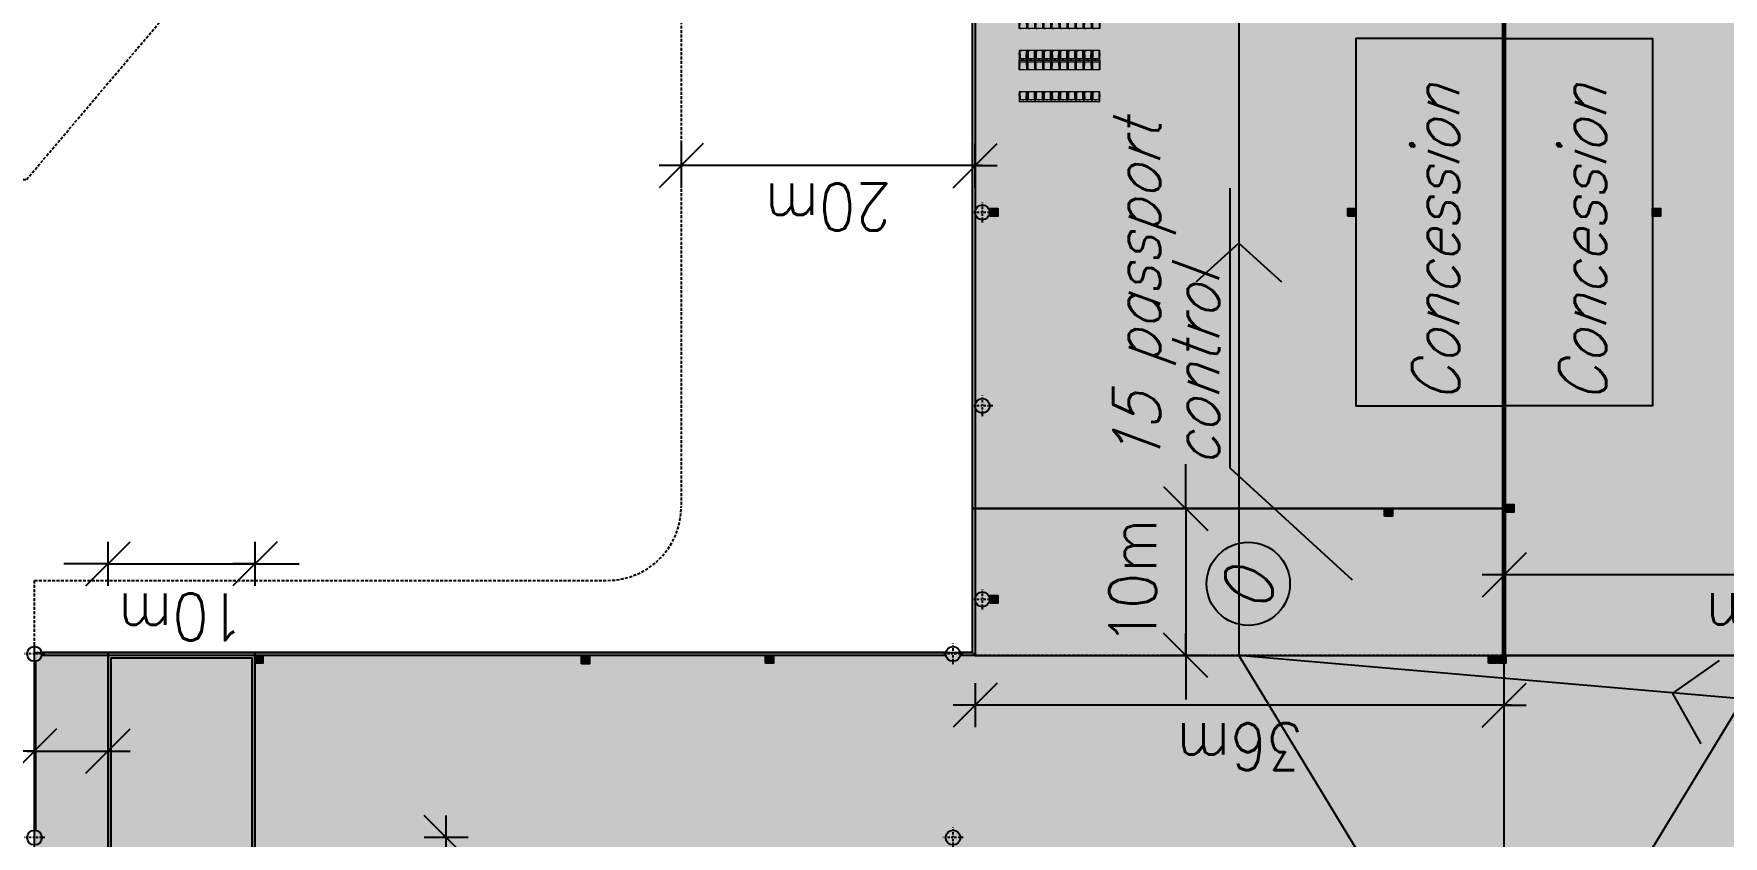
# Model space of a CAD drawing. Header units: millimetres. Extents: x -1 to 12300, y -1929 to 2470.
# Drawn here: x 7136.3 to 7251.3, y -1174.1 to -1119.5 of the extents above; entities that cross this region are included whole.
import ezdxf

# ---------------------------------------------------------------- set-up
doc = ezdxf.new("R2010")
doc.units = ezdxf.units.MM
for name, pattern in [('DASHDOTBERNUZ', [0.8, 0.4, -0.2, 0, -0.2]), ('DGN Style 1', [0.6, 0, -0.6]), ('HIDDENBERNUZ', [0.3, 0.2, -0.1])]:
    doc.linetypes.add(name, pattern=pattern)
doc.layers.get('0').update_dxf_attribs({"color": 250})
for name, color, linetype in [('01A', 250, 'HIDDENBERNUZ'), ('01C', 250, 'Continuous'), ('01cotes', 200, 'Continuous'), ('01TXT', 250, 'Continuous'), ('01TXTINCENDIext', 7, 'Continuous'), ('01TXTINCENDIman', 7, 'Continuous'), ('01TXTmaterial', 31, 'Continuous'), ('05CPIL', 250, 'Continuous'), ('0fingers', 250, 'Continuous'), ('0parquing', 250, 'HIDDENBERNUZ'), ('0serveis', 6, 'HIDDENBERNUZ'), ('0Terminal', 250, 'Continuous'), ('espais terminal', 9, 'Continuous'), ('fluxes', 9, 'Continuous')]:
    doc.layers.add(name, color=color, linetype=linetype)
doc.layers.add('_AUXILIAR', color=135, linetype='Continuous', plot=False)
doc.layers.add('TR-AUX-OFICINES', color=9, linetype='Continuous', plot=False)
doc.styles.add('_FERROS', font='romans.shx', dxfattribs={"width": 0.9})
doc.styles.add('_PEGATINES', font='romans.shx', dxfattribs={"width": 0.9, "oblique": 20})
doc.dimstyles.new('_100PS1500', dxfattribs={"dimtxt": 3.2, "dimasz": 3, "dimexe": 0.18, "dimexo": 0.0625, "dimgap": 2, "dimtad": 1, "dimrnd": 0.01, "dimzin": 12, "dimdsep": 46, "dimtxsty": '_FERROS', "dimblk": 'OBLIQUE', "dimcen": 0.09, "dimdle": 0.5, "dimse1": 1, "dimse2": 1, "dimclrt": 7, "dimadec": 0, "dimazin": 0, "dimtfac": 1, "dimtix": 1, "dimtmove": 2, "dimatfit": 3, "dimldrblk": 'OBLIQUE', "dimfxl": 1, "dimtvp": 0.882353, "dimtolj": 1, "dimtzin": 0, "dimarcsym": 0})

# ---------------------------------------------------------------- blocks, each defined once
blk = doc.blocks.new('A$C36DD4FB1')
at = {"layer": '0parquing'}
for points in [[(0.02, -40), (35.97, -39.99), (60.5, -10.98), (80.5, -10.97), (80.5, 11.03), (60.5, 11.02), (35.94, 40.01), (-0.02, 40), (0.02, -40)], [(0, 0), (80.5, 0.03)]]:
    blk.add_lwpolyline(points, dxfattribs=at)
blk = doc.blocks.new('PK-GRAN1')
at = {"layer": '01C'}
for p, q in [((69, 36.24), (100.5, 36.24)), ((69, 31.24), (69, 36.24)), ((69, 31.24), (100.5, 31.24))]:
    blk.add_line(p, q, dxfattribs=at)
at = {"layer": '0fingers'}
blk.add_lwpolyline([(67.34, 33.58), (68.99, 33.24), (63.46, 6.56), (61.8, 6.91)], close=True, dxfattribs=at)
at = {"layer": '01C', "rotation": 359.977349502434}
blk.add_blockref('A$C36DD4FB1', (0, 0), dxfattribs=at)
blk = doc.blocks.new('_PIL0')
at = {"color": 3, "linetype": 'DASHDOTBERNUZ', "ltscale": 0.4}
for p, q in [((0.7, 0), (-0.7, 0)), ((0, -0.7), (0, 0.7))]:
    blk.add_line(p, q, dxfattribs=at)
blk.add_circle((0, 0), 0.5)
blk = doc.blocks.new('*U20')
at = {"layer": '05CPIL'}
blk.add_blockref('_PIL0', (0, 0), dxfattribs=at)
blk = doc.blocks.new('*U21')
at = {"layer": '05CPIL', "color": 0, "linetype": 'ByBlock', "lineweight": -2, "transparency": 16777216}
for p in [(0, 125), (62.5, 125), (0, 112.5), (62.5, 112.5), (0, 100), (62.5, 100), (0, 87.5), (62.5, 87.5), (0, 75), (62.5, 75), (0, 62.5), (62.5, 62.5), (0, 50), (62.5, 50), (0, 37.5), (62.5, 37.5), (0, 25), (62.5, 25), (0, 12.5), (62.5, 12.5), (0, 0), (62.5, 0)]:
    blk.add_blockref('*U20', p, dxfattribs=at)
blk = doc.blocks.new('A$C365033A8')
at = {"linetype": 'Continuous', "lineweight": 0, "flags": 128}
blk.add_lwpolyline([(0.77, 0.17), (0.63, 0.7), (0, 0.53), (0.14, 0)], close=True, dxfattribs=at)
at = {"linetype": 'DGN Style 1', "lineweight": 0, "flags": 128}
blk.add_lwpolyline([(0.64, 0.64), (0.75, 0.22), (0.77, 0.17), (0.14, 0), (0, 0.53), (0.63, 0.7)], close=True, dxfattribs=at)
at = {"linetype": 'Continuous', "lineweight": 0, "flags": 128}
blk.add_lwpolyline([(0.64, 0.64), (0.13, 0.5), (0.24, 0.09), (0.75, 0.22)], dxfattribs=at)
blk = doc.blocks.new('CADIRES')
at = {"layer": '01C', "xscale": -1, "rotation": 104.8649578604252}
for p in [(0.51, 2.94), (1.06, 2.94), (1.61, 2.94), (2.16, 2.94), (2.71, 2.94), (3.26, 2.94), (3.81, 2.94), (4.36, 2.94), (4.91, 2.94), (5.46, 2.94)]:
    blk.add_blockref('A$C365033A8', p, dxfattribs=at)
at = {"layer": '01C', "rotation": 75.13504216545468}
for p in [(0.51, -0.14), (1.06, -0.14), (1.61, -0.14), (2.16, -0.14), (2.71, -0.14), (3.26, -0.14), (3.81, -0.14), (4.36, -0.14), (4.91, -0.14), (5.46, -0.14)]:
    blk.add_blockref('A$C365033A8', p, dxfattribs=at)
blk = doc.blocks.new('*U40')
at = {"layer": '01C'}
blk.add_blockref('CADIRES', (-2.75, -1.4), dxfattribs=at)
blk = doc.blocks.new('*U39')
at = {"layer": '01C', "color": 0, "linetype": 'ByBlock', "lineweight": -2, "transparency": 16777216}
for p in [(0, 61.6), (0, 58.8), (0, 56), (0, 53.2), (0, 50.4), (0, 47.6), (0, 44.8), (0, 42), (0, 39.2), (0, 36.4), (0, 33.6), (0, 30.8), (0, 28), (0, 25.2), (0, 22.4), (0, 19.6), (0, 16.8), (0, 14), (0, 11.2), (0, 8.4), (0, 5.6), (0, 2.8), (0, 0)]:
    blk.add_blockref('*U40', p, dxfattribs=at)
blk = doc.blocks.new('_Oblique')
for p, q in [((0, -0.5), (0, 0.5)), ((0, 0), (0.5, 0))]:
    blk.add_line(p, q)
at = {"layer": '01C', "color": 7, "linetype": 'ByBlock', "lineweight": -2}
blk.add_line((-0.5, -0.5), (0.5, 0.5), dxfattribs=at)
blk = doc.blocks.new('*D70')
at = {"layer": '01cotes', "color": 0, "lineweight": -2, "transparency": 16777216}
blk.add_line((7200.89, -1128.51), (7179.89, -1128.51), dxfattribs=at)
at = {"layer": 'DEFPOINTS', "color": 0, "transparency": 16777216}
for p in [(7180.39, -1128.51), (7180.39, -1128.51), (7200.39, -1128.51)]:
    blk.add_point(p, dxfattribs=at)
at = {"layer": '01cotes', "color": 0, "lineweight": -2, "transparency": 16777216, "xscale": 3, "yscale": 3, "zscale": 3, "rotation": 180}
blk.add_blockref('_Oblique', (7180.39, -1128.51), dxfattribs=at)
at = {"layer": '01cotes', "color": 0, "lineweight": -2, "transparency": 16777216, "xscale": 3, "yscale": 3, "zscale": 3}
blk.add_blockref('_Oblique', (7200.39, -1128.51), dxfattribs=at)
at = {"layer": '01cotes', "color": 7, "transparency": 16777216, "insert": (7190.39, -1131.33), "char_height": 3.2, "attachment_point": 5, "rotation": 180, "style": '_FERROS'}
blk.add_mtext('\\A1;20m', dxfattribs=at)
blk = doc.blocks.new('*D84')
at = {"layer": '01cotes', "color": 0, "lineweight": -2, "transparency": 16777216}
blk.add_line((7164.4, -1214.73), (7164.4, -1173.73), dxfattribs=at)
at = {"layer": 'DEFPOINTS', "color": 0, "transparency": 16777216}
for p in [(7164.4, -1174.23), (7164.4, -1174.23), (7164.4, -1214.23)]:
    blk.add_point(p, dxfattribs=at)
at = {"layer": '01cotes', "color": 0, "lineweight": -2, "transparency": 16777216, "xscale": 3, "yscale": 3, "zscale": 3}
for p, rotation in [((7164.4, -1174.23), 90), ((7164.4, -1214.23), 270)]:
    blk.add_blockref('_Oblique', p, dxfattribs=dict(at, rotation=rotation))
at = {"layer": '01cotes', "color": 7, "transparency": 16777216, "insert": (7160.8, -1194.23), "char_height": 3.2, "attachment_point": 5, "rotation": 90, "style": '_FERROS'}
blk.add_mtext('\\A1;40m', dxfattribs=at)
blk = doc.blocks.new('*D89')
at = {"layer": '01cotes', "color": 0, "lineweight": -2, "transparency": 16777216}
for p, q in [((7141.39, -1155.61), (7138.39, -1155.61)), ((7141.39, -1155.61), (7151.39, -1155.61)), ((7151.39, -1155.61), (7154.39, -1155.61))]:
    blk.add_line(p, q, dxfattribs=at)
at = {"layer": 'DEFPOINTS', "color": 0, "transparency": 16777216}
for p in [(7141.39, -1155.61), (7151.39, -1155.61), (7151.39, -1155.61)]:
    blk.add_point(p, dxfattribs=at)
at = {"layer": '01cotes', "color": 0, "lineweight": -2, "transparency": 16777216, "xscale": 3, "yscale": 3, "zscale": 3}
blk.add_blockref('_Oblique', (7141.39, -1155.61), dxfattribs=at)
at = {"layer": '01cotes', "color": 0, "lineweight": -2, "transparency": 16777216, "xscale": 3, "yscale": 3, "zscale": 3, "rotation": 180}
blk.add_blockref('_Oblique', (7151.39, -1155.61), dxfattribs=at)
at = {"layer": '01cotes', "color": 7, "transparency": 16777216, "insert": (7146.39, -1159.21), "char_height": 3.2, "attachment_point": 5, "rotation": 180, "style": '_FERROS'}
blk.add_mtext('\\A1;10m', dxfattribs=at)
blk = doc.blocks.new('*D90')
at = {"layer": '01cotes', "color": 0, "lineweight": -2, "transparency": 16777216}
blk.add_line((7135.89, -1168.34), (7141.89, -1168.34), dxfattribs=at)
at = {"layer": 'DEFPOINTS', "color": 0, "transparency": 16777216}
for p in [(7136.39, -1168.34), (7141.39, -1168.34), (7141.39, -1168.34)]:
    blk.add_point(p, dxfattribs=at)
at = {"layer": '01cotes', "color": 0, "lineweight": -2, "transparency": 16777216, "xscale": 3, "yscale": 3, "zscale": 3, "rotation": 180}
blk.add_blockref('_Oblique', (7136.39, -1168.34), dxfattribs=at)
at = {"layer": '01cotes', "color": 0, "lineweight": -2, "transparency": 16777216, "xscale": 3, "yscale": 3, "zscale": 3}
blk.add_blockref('_Oblique', (7141.39, -1168.34), dxfattribs=at)
at = {"layer": '01cotes', "color": 7, "transparency": 16777216, "insert": (7131.49, -1171.94), "char_height": 3.2, "attachment_point": 5, "rotation": 180, "style": '_FERROS'}
blk.add_mtext('\\A1;5m', dxfattribs=at)
blk = doc.blocks.new('*D105')
at = {"layer": '01cotes', "color": 0, "lineweight": -2, "transparency": 16777216}
for p, q in [((7214.72, -1151.83), (7214.72, -1148.83)), ((7214.72, -1151.83), (7214.72, -1161.83)), ((7214.72, -1161.83), (7214.72, -1164.83))]:
    blk.add_line(p, q, dxfattribs=at)
at = {"layer": 'DEFPOINTS', "color": 0, "transparency": 16777216}
for p in [(7214.72, -1151.83), (7214.72, -1161.83), (7214.72, -1161.83)]:
    blk.add_point(p, dxfattribs=at)
at = {"layer": '01cotes', "color": 0, "lineweight": -2, "transparency": 16777216, "xscale": 3, "yscale": 3, "zscale": 3}
for p, rotation in [((7214.72, -1151.83), 270), ((7214.72, -1161.83), 90)]:
    blk.add_blockref('_Oblique', p, dxfattribs=dict(at, rotation=rotation))
at = {"layer": '01cotes', "color": 7, "transparency": 16777216, "insert": (7211.12, -1156.83), "char_height": 3.2, "attachment_point": 5, "rotation": 90, "style": '_FERROS'}
blk.add_mtext('\\A1;10m', dxfattribs=at)
blk = doc.blocks.new('*D209')
at = {"layer": '01cotes', "color": 0, "lineweight": -2, "transparency": 16777216}
blk.add_line((7236.89, -1165.22), (7199.89, -1165.22), dxfattribs=at)
at = {"layer": 'DEFPOINTS', "color": 0, "transparency": 16777216}
for p in [(7200.39, -1165.22), (7200.39, -1165.22), (7236.39, -1165.22)]:
    blk.add_point(p, dxfattribs=at)
at = {"layer": '01cotes', "color": 0, "lineweight": -2, "transparency": 16777216, "xscale": 3, "yscale": 3, "zscale": 3, "rotation": 180}
blk.add_blockref('_Oblique', (7200.39, -1165.22), dxfattribs=at)
at = {"layer": '01cotes', "color": 0, "lineweight": -2, "transparency": 16777216, "xscale": 3, "yscale": 3, "zscale": 3}
blk.add_blockref('_Oblique', (7236.39, -1165.22), dxfattribs=at)
at = {"layer": '01cotes', "color": 7, "transparency": 16777216, "insert": (7218.39, -1168.04), "char_height": 3.2, "attachment_point": 5, "rotation": 180, "style": '_FERROS'}
blk.add_mtext('\\A1;36m', dxfattribs=at)
blk = doc.blocks.new('*D210')
at = {"layer": '01cotes', "color": 0, "lineweight": -2, "transparency": 16777216}
blk.add_line((7272.89, -1156.36), (7235.89, -1156.36), dxfattribs=at)
at = {"layer": 'DEFPOINTS', "color": 0, "transparency": 16777216}
for p in [(7236.39, -1156.36), (7236.39, -1156.36), (7272.39, -1156.36)]:
    blk.add_point(p, dxfattribs=at)
at = {"layer": '01cotes', "color": 0, "lineweight": -2, "transparency": 16777216, "xscale": 3, "yscale": 3, "zscale": 3, "rotation": 180}
blk.add_blockref('_Oblique', (7236.39, -1156.36), dxfattribs=at)
at = {"layer": '01cotes', "color": 0, "lineweight": -2, "transparency": 16777216, "xscale": 3, "yscale": 3, "zscale": 3}
blk.add_blockref('_Oblique', (7272.39, -1156.36), dxfattribs=at)
at = {"layer": '01cotes', "color": 7, "transparency": 16777216, "insert": (7254.39, -1159.19), "char_height": 3.2, "attachment_point": 5, "rotation": 180, "style": '_FERROS'}
blk.add_mtext('\\A1;36m', dxfattribs=at)
blk = doc.blocks.new('A$C39DC0D00')
at = {"layer": '01TXTINCENDIext'}
h = blk.add_hatch(color=7, dxfattribs=at)
h.dxf.hatch_style = 1
h.paths.add_polyline_path([(0.53, 0.54), (0, 0.54), (0, 0), (0.53, 0)])
h.paths.add_polyline_path([(0.51, 0.51), (0.51, 0.03, -0.414214), (0.5, 0.02), (0.03, 0.02, -0.414214), (0.02, 0.03), (0.02, 0.51, -0.414214), (0.03, 0.52), (0.5, 0.52, -0.414214)], flags=16)
h.paths.add_polyline_path([(0.35, 0.45), (0.34, 0.44), (0.34, 0.45), (0.33, 0.45), (0.32, 0.45), (0.32, 0.45), (0.31, 0.45), (0.31, 0.45), (0.29, 0.45), (0.27, 0.45), (0.27, 0.45), (0.27, 0.45), (0.27, 0.45), (0.27, 0.44), (0.27, 0.44), (0.28, 0.43), (0.28, 0.42, -0.120407), (0.33, 0.4, -0.22624), (0.33, 0.39), (0.33, 0.05, -0.414214), (0.32, 0.04), (0.21, 0.04, -0.414214), (0.19, 0.05), (0.19, 0.08), (0.17, 0.08), (0.17, 0.08), (0.17, 0.1), (0.17, 0.1), (0.17, 0.11), (0.17, 0.11), (0.17, 0.14), (0.17, 0.14), (0.17, 0.14), (0.17, 0.17), (0.16, 0.19), (0.14, 0.24), (0.13, 0.27), (0.12, 0.29), (0.12, 0.31), (0.11, 0.33), (0.11, 0.35), (0.11, 0.38), (0.12, 0.39), (0.13, 0.4), (0.14, 0.42), (0.15, 0.43), (0.16, 0.44), (0.18, 0.44), (0.2, 0.45), (0.22, 0.46), (0.24, 0.46), (0.25, 0.46), (0.25, 0.46), (0.28, 0.48), (0.31, 0.49), (0.33, 0.5), (0.33, 0.49), (0.32, 0.49), (0.29, 0.47), (0.28, 0.47), (0.29, 0.47), (0.31, 0.46), (0.33, 0.46), (0.35, 0.45), (0.35, 0.45)], flags=0)
h.paths.add_polyline_path([(0.25, 0.44), (0.25, 0.44), (0.25, 0.44), (0.25, 0.44), (0.25, 0.43), (0.24, 0.42, 0.110621), (0.2, 0.4, 0.22624), (0.19, 0.39), (0.19, 0.1), (0.19, 0.1), (0.18, 0.1), (0.18, 0.11), (0.19, 0.11), (0.19, 0.14), (0.18, 0.14), (0.18, 0.15), (0.18, 0.17), (0.17, 0.2), (0.16, 0.23), (0.14, 0.27), (0.13, 0.3), (0.13, 0.33), (0.12, 0.35), (0.13, 0.37), (0.13, 0.39), (0.14, 0.41), (0.16, 0.42), (0.18, 0.43), (0.21, 0.44), (0.22, 0.44)], flags=0)
h = blk.add_hatch(color=10, dxfattribs=at)
h.paths.add_polyline_path([(0.51, 0.51, 0.414214), (0.5, 0.52), (0.03, 0.52, 0.414214), (0.02, 0.51), (0.02, 0.03, 0.414214), (0.03, 0.02), (0.5, 0.02, 0.414214), (0.51, 0.03)])
h.paths.add_polyline_path([(0.12, 0.31), (0.11, 0.33), (0.11, 0.35), (0.11, 0.38), (0.12, 0.39), (0.13, 0.4), (0.14, 0.42), (0.15, 0.43), (0.16, 0.44), (0.18, 0.44), (0.2, 0.45), (0.22, 0.46), (0.24, 0.46), (0.25, 0.46), (0.25, 0.46), (0.28, 0.48), (0.31, 0.49), (0.33, 0.5), (0.33, 0.49), (0.32, 0.49), (0.29, 0.47), (0.28, 0.47), (0.29, 0.47), (0.31, 0.46), (0.33, 0.46), (0.35, 0.45), (0.35, 0.45), (0.35, 0.45), (0.34, 0.44), (0.34, 0.45), (0.33, 0.45), (0.32, 0.45), (0.32, 0.45), (0.31, 0.45), (0.31, 0.45), (0.29, 0.45), (0.27, 0.45), (0.27, 0.45), (0.27, 0.45), (0.27, 0.45), (0.27, 0.44), (0.27, 0.44), (0.28, 0.43), (0.28, 0.42, -0.120407), (0.33, 0.4, -0.22624), (0.33, 0.39), (0.33, 0.05, -0.414214), (0.32, 0.04), (0.21, 0.04, -0.414214), (0.19, 0.05), (0.19, 0.08), (0.17, 0.08), (0.17, 0.08), (0.17, 0.1), (0.17, 0.1), (0.17, 0.11), (0.17, 0.11), (0.17, 0.14), (0.17, 0.14), (0.17, 0.14), (0.17, 0.17), (0.16, 0.19), (0.14, 0.24), (0.13, 0.27), (0.12, 0.29)], flags=16)
h.paths.add_polyline_path([(0.13, 0.33), (0.12, 0.35), (0.13, 0.37), (0.13, 0.39), (0.14, 0.41), (0.16, 0.42), (0.18, 0.43), (0.21, 0.44), (0.22, 0.44), (0.25, 0.44), (0.25, 0.44), (0.25, 0.44), (0.25, 0.44), (0.25, 0.43), (0.24, 0.42, 0.110621), (0.2, 0.4, 0.22624), (0.19, 0.39), (0.19, 0.1), (0.19, 0.1), (0.18, 0.1), (0.18, 0.11), (0.19, 0.11), (0.19, 0.14), (0.18, 0.14), (0.18, 0.15), (0.18, 0.17), (0.17, 0.2), (0.16, 0.23), (0.14, 0.27), (0.13, 0.3)], flags=0)
h.paths.add_polyline_path([(0.19, 0.39, -0.22624), (0.2, 0.4, -0.110621), (0.24, 0.42), (0.25, 0.43), (0.25, 0.44), (0.25, 0.44), (0.25, 0.44), (0.25, 0.44), (0.22, 0.44), (0.21, 0.44), (0.18, 0.43), (0.16, 0.42), (0.14, 0.41), (0.13, 0.39), (0.13, 0.37), (0.12, 0.35), (0.13, 0.33), (0.13, 0.3), (0.14, 0.27), (0.16, 0.23), (0.17, 0.2), (0.18, 0.17), (0.18, 0.15), (0.18, 0.14), (0.19, 0.14), (0.19, 0.11), (0.18, 0.11), (0.18, 0.1), (0.19, 0.1), (0.19, 0.1)], flags=0)
h = blk.add_hatch(color=255, dxfattribs=at)
h.paths.add_polyline_path([(0.33, 0.39, 0.22624), (0.33, 0.4, 0.120407), (0.28, 0.42), (0.28, 0.43), (0.27, 0.44), (0.27, 0.44), (0.27, 0.45), (0.27, 0.45), (0.27, 0.45), (0.27, 0.45), (0.29, 0.45), (0.31, 0.45), (0.31, 0.45), (0.32, 0.45), (0.32, 0.45), (0.33, 0.45), (0.34, 0.45), (0.34, 0.44), (0.35, 0.45), (0.35, 0.45), (0.35, 0.45), (0.33, 0.46), (0.31, 0.46), (0.29, 0.47), (0.28, 0.47), (0.29, 0.47), (0.32, 0.49), (0.33, 0.49), (0.33, 0.5), (0.31, 0.49), (0.28, 0.48), (0.25, 0.46), (0.25, 0.46), (0.24, 0.46), (0.22, 0.46), (0.2, 0.45), (0.18, 0.44), (0.16, 0.44), (0.15, 0.43), (0.14, 0.42), (0.13, 0.4), (0.12, 0.39), (0.11, 0.38), (0.11, 0.35), (0.11, 0.33), (0.12, 0.31), (0.12, 0.29), (0.13, 0.27), (0.14, 0.24), (0.16, 0.19), (0.17, 0.17), (0.17, 0.14), (0.17, 0.14), (0.17, 0.14), (0.17, 0.11), (0.17, 0.11), (0.17, 0.1), (0.17, 0.1), (0.17, 0.08), (0.17, 0.08), (0.19, 0.08), (0.19, 0.05, 0.414214), (0.21, 0.04), (0.32, 0.04, 0.414214), (0.33, 0.05)])
h.paths.add_polyline_path([(0.19, 0.1), (0.19, 0.1), (0.18, 0.1), (0.18, 0.11), (0.19, 0.11), (0.19, 0.14), (0.18, 0.14), (0.18, 0.15), (0.18, 0.17), (0.17, 0.2), (0.16, 0.23), (0.14, 0.27), (0.13, 0.3), (0.13, 0.33), (0.12, 0.35), (0.13, 0.37), (0.13, 0.39), (0.14, 0.41), (0.16, 0.42), (0.18, 0.43), (0.21, 0.44), (0.22, 0.44), (0.25, 0.44), (0.25, 0.44), (0.25, 0.44), (0.25, 0.44), (0.25, 0.43), (0.24, 0.42, 0.110621), (0.2, 0.4, 0.22624), (0.19, 0.39)], flags=16)
blk.add_hatch(color=10, dxfattribs=at).paths.add_polyline_path([(0.19, 0.39, -0.22624), (0.2, 0.4, -0.110621), (0.24, 0.42), (0.25, 0.43), (0.25, 0.44), (0.25, 0.44), (0.25, 0.44), (0.25, 0.44), (0.22, 0.44), (0.21, 0.44), (0.18, 0.43), (0.16, 0.42), (0.14, 0.41), (0.13, 0.39), (0.13, 0.37), (0.12, 0.35), (0.13, 0.33), (0.13, 0.3), (0.14, 0.27), (0.16, 0.23), (0.17, 0.2), (0.18, 0.17), (0.18, 0.15), (0.18, 0.14), (0.19, 0.14), (0.19, 0.11), (0.18, 0.11), (0.18, 0.1), (0.19, 0.1), (0.19, 0.1)])
at = {"layer": '01TXTINCENDIext', "color": 255}
for p, q in [((0.02, 0.03), (0.02, 0.51)), ((0.03, 0.52), (0.5, 0.52)), ((0.5, 0.02), (0.03, 0.02)), ((0.51, 0.51), (0.51, 0.03))]:
    blk.add_line(p, q, dxfattribs=at)
at = {"layer": '01TXTINCENDIext', "color": 7}
blk.add_lwpolyline([(0, 0.54), (0.53, 0.54), (0.53, 0), (0, 0)], close=True, dxfattribs=at)
at = {"layer": '01TXTINCENDIext', "color": 255}
for points in [[(0.28, 0.42), (0.28, 0.43), (0.27, 0.44), (0.27, 0.44), (0.27, 0.45), (0.27, 0.45), (0.27, 0.45), (0.27, 0.45), (0.29, 0.45), (0.31, 0.45), (0.31, 0.45), (0.32, 0.45), (0.32, 0.45), (0.33, 0.45), (0.34, 0.45), (0.34, 0.44), (0.35, 0.45), (0.35, 0.45), (0.35, 0.45), (0.33, 0.46), (0.31, 0.46), (0.29, 0.47), (0.28, 0.47), (0.29, 0.47), (0.32, 0.49), (0.33, 0.49), (0.33, 0.5), (0.31, 0.49), (0.28, 0.48), (0.25, 0.46), (0.25, 0.46), (0.24, 0.46), (0.22, 0.46), (0.2, 0.45), (0.18, 0.44), (0.16, 0.44), (0.15, 0.43), (0.14, 0.42), (0.13, 0.4), (0.12, 0.39), (0.11, 0.38), (0.11, 0.35), (0.11, 0.33), (0.12, 0.31), (0.12, 0.29), (0.13, 0.27), (0.14, 0.24), (0.16, 0.19), (0.17, 0.17), (0.17, 0.14), (0.17, 0.14), (0.17, 0.14), (0.17, 0.11), (0.17, 0.11), (0.17, 0.1), (0.17, 0.1), (0.17, 0.08), (0.17, 0.08), (0.19, 0.08)], [(0.19, 0.1), (0.19, 0.1), (0.18, 0.1), (0.18, 0.11), (0.19, 0.11), (0.19, 0.14), (0.18, 0.14), (0.18, 0.15), (0.18, 0.17), (0.17, 0.2), (0.16, 0.23), (0.14, 0.27), (0.13, 0.3), (0.13, 0.33), (0.12, 0.35), (0.13, 0.37), (0.13, 0.39), (0.14, 0.41), (0.16, 0.42), (0.18, 0.43), (0.21, 0.44), (0.22, 0.44), (0.25, 0.44), (0.25, 0.44), (0.25, 0.44), (0.25, 0.44), (0.25, 0.43), (0.24, 0.42)], [(0.19, 0.39), (0.19, 0.1)]]:
    blk.add_lwpolyline(points, dxfattribs=at)
blk.add_lwpolyline([(0.19, 0.08), (0.19, 0.05, 0.414214), (0.21, 0.04), (0.32, 0.04, 0.414214), (0.33, 0.05), (0.33, 0.39)], format="xyb", dxfattribs=at)
for centre, radius, start, end in [((0.03, 0.51), 0.0144, 90, 180), ((0.03, 0.03), 0.0144, 180, 270), ((0.21, 0.39), 0.0128, 129.008, 180), ((0.26, 0.32), 0.105, 103.7582, 129.008), ((0.26, 0.32), 0.105, 50.992, 78.4551), ((0.32, 0.39), 0.0128, 0, 50.992), ((0.5, 0.51), 0.0144, 0, 90), ((0.5, 0.03), 0.0144, 270, 0)]:
    blk.add_arc(centre, radius, start, end, dxfattribs=at)
blk = doc.blocks.new('MANGERA')
at = {"layer": '01TXTINCENDIext'}
h = blk.add_hatch(color=7, dxfattribs=at)
h.dxf.hatch_style = 1
h.paths.add_polyline_path([(0.53, 0.54), (0, 0.54), (0, 0), (0.53, 0)])
h.paths.add_polyline_path([(0.03, 0.52), (0.5, 0.52, -0.414214), (0.51, 0.51), (0.51, 0.03, -0.414214), (0.5, 0.02), (0.03, 0.02, -0.414214), (0.02, 0.03), (0.02, 0.51, -0.414214)], flags=16)
h.paths.add_polyline_path([(0.1, 0.49), (0.11, 0.49), (0.11, 0.2), (0.1, 0.2)], flags=0)
h.paths.add_polyline_path([(0.15, 0.48), (0.15, 0.18, -1), (0.12, 0.18), (0.12, 0.48, -1)], flags=0)
h.paths.add_polyline_path([(0.19, 0.48), (0.19, 0.2, -1), (0.16, 0.2), (0.16, 0.48, -1)], flags=0)
h.paths.add_polyline_path([(0.22, 0.48), (0.22, 0.2, -1), (0.2, 0.2), (0.2, 0.48, -1)], flags=0)
h.paths.add_polyline_path([(0.26, 0.48), (0.26, 0.2, -1), (0.23, 0.2), (0.23, 0.48, -1)], flags=0)
h.paths.add_polyline_path([(0.3, 0.48), (0.3, 0.2, -1), (0.27, 0.2), (0.27, 0.48, -1)], flags=0)
h.paths.add_polyline_path([(0.31, 0.49), (0.31, 0.49), (0.31, 0.35), (0.37, 0.35, -25.210419), (0.37, 0.35), (0.31, 0.35), (0.31, 0.2), (0.31, 0.2)], flags=0)
h.paths.add_polyline_path([(0.11, 0.16), (0.15, 0.16), (0.15, 0.15), (0.11, 0.15)], flags=0)
h.paths.add_polyline_path([(0.4, 0.38), (0.4, 0.35), (0.37, 0.35, -0.36031)], flags=0)
h.paths.add_polyline_path([(0.12, 0.15), (0.15, 0.15), (0.15, 0.12), (0.12, 0.12)], flags=0)
h.paths.add_polyline_path([(0.37, 0.35), (0.4, 0.35), (0.4, 0.32, -0.36031)], flags=0)
h.paths.add_polyline_path([(0.41, 0.38, -0.36031), (0.44, 0.35), (0.41, 0.35)], flags=0)
h.paths.add_polyline_path([(0.11, 0.12), (0.15, 0.12), (0.15, 0.11), (0.11, 0.11)], flags=0)
h.paths.add_polyline_path([(0.41, 0.35), (0.44, 0.35, -0.36031), (0.41, 0.32)], flags=0)
h.paths.add_polyline_path([(0.12, 0.1), (0.15, 0.1), (0.14, 0.07), (0.12, 0.07)], flags=0)
h.paths.add_polyline_path([(0.13, 0.06), (0.14, 0.06), (0.14, 0.05), (0.13, 0.05)], flags=0)
h = blk.add_hatch(color=10, dxfattribs=at)
h.paths.add_polyline_path([(0.03, 0.52, 0.414214), (0.02, 0.51), (0.02, 0.03, 0.414214), (0.03, 0.02), (0.5, 0.02, 0.414214), (0.51, 0.03), (0.51, 0.51, 0.414214), (0.5, 0.52)])
h.paths.add_polyline_path([(0.37, 0.35), (0.31, 0.35), (0.31, 0.2), (0.31, 0.2), (0.31, 0.49), (0.31, 0.49), (0.31, 0.35), (0.37, 0.35, -25.210419)], flags=16)
h.paths.add_polyline_path([(0.41, 0.38, -0.36031), (0.44, 0.35), (0.41, 0.35)], flags=0)
h.paths.add_polyline_path([(0.4, 0.38), (0.4, 0.35), (0.37, 0.35, -0.36031)], flags=0)
h.paths.add_polyline_path([(0.44, 0.35, -0.36031), (0.41, 0.32), (0.41, 0.35)], flags=0)
h.paths.add_polyline_path([(0.4, 0.35), (0.4, 0.32, -0.36031), (0.37, 0.35)], flags=0)
h.paths.add_polyline_path([(0.3, 0.2, -1), (0.27, 0.2), (0.27, 0.48, -1), (0.3, 0.48)], flags=16)
h.paths.add_polyline_path([(0.26, 0.2, -1), (0.23, 0.2), (0.23, 0.48, -1), (0.26, 0.48)], flags=16)
h.paths.add_polyline_path([(0.22, 0.2, -1), (0.2, 0.2), (0.2, 0.48, -1), (0.22, 0.48)], flags=16)
h.paths.add_polyline_path([(0.19, 0.2, -1), (0.16, 0.2), (0.16, 0.48, -1), (0.19, 0.48)], flags=16)
h.paths.add_polyline_path([(0.15, 0.18, -1), (0.12, 0.18), (0.12, 0.48, -1), (0.15, 0.48)], flags=16)
h.paths.add_polyline_path([(0.11, 0.2), (0.1, 0.2), (0.1, 0.49), (0.11, 0.49)], flags=16)
h.paths.add_polyline_path([(0.15, 0.16), (0.15, 0.15), (0.11, 0.15), (0.11, 0.16)], flags=16)
h.paths.add_polyline_path([(0.15, 0.15), (0.15, 0.12), (0.12, 0.12), (0.12, 0.15)], flags=16)
h.paths.add_polyline_path([(0.15, 0.12), (0.15, 0.11), (0.11, 0.11), (0.11, 0.12)], flags=16)
h.paths.add_polyline_path([(0.15, 0.1), (0.14, 0.07), (0.12, 0.07), (0.12, 0.1)], flags=16)
h.paths.add_polyline_path([(0.14, 0.06), (0.14, 0.05), (0.13, 0.05), (0.13, 0.06)], flags=16)
h = blk.add_hatch(color=7, dxfattribs=at)
h.dxf.hatch_style = 1
h.paths.add_polyline_path([(0.15, 0.48, 1), (0.12, 0.48), (0.12, 0.18, 1), (0.15, 0.18)])
h.paths.add_polyline_path([(0.19, 0.48, 1), (0.16, 0.48), (0.16, 0.2, 1), (0.19, 0.2)])
h.paths.add_polyline_path([(0.22, 0.48, 1), (0.2, 0.48), (0.2, 0.2, 1), (0.22, 0.2)])
h.paths.add_polyline_path([(0.26, 0.48, 1), (0.23, 0.48), (0.23, 0.2, 1), (0.26, 0.2)])
h.paths.add_polyline_path([(0.3, 0.48, 1), (0.27, 0.48), (0.27, 0.2, 1), (0.3, 0.2)])
h.paths.add_polyline_path([(0.11, 0.49), (0.1, 0.49), (0.1, 0.2), (0.11, 0.2)])
h.paths.add_polyline_path([(0.31, 0.49), (0.31, 0.49), (0.31, 0.2), (0.31, 0.2)])
h.paths.add_polyline_path([(0.37, 0.35), (0.31, 0.35), (0.31, 0.35), (0.37, 0.35, 25.210419)])
h.paths.add_polyline_path([(0.37, 0.35), (0.4, 0.35), (0.4, 0.32, -0.36031)], flags=16)
h.paths.add_polyline_path([(0.37, 0.35, -0.36031), (0.4, 0.38), (0.4, 0.35)], flags=16)
h.paths.add_polyline_path([(0.41, 0.35), (0.44, 0.35, -0.36031), (0.41, 0.32)], flags=16)
h.paths.add_polyline_path([(0.41, 0.35), (0.41, 0.38, -0.36031), (0.44, 0.35)], flags=16)
h.paths.add_polyline_path([(0.15, 0.16), (0.11, 0.16), (0.11, 0.15), (0.15, 0.15)])
h.paths.add_polyline_path([(0.15, 0.15), (0.12, 0.15), (0.12, 0.12), (0.15, 0.12)])
h.paths.add_polyline_path([(0.15, 0.12), (0.11, 0.12), (0.11, 0.11), (0.15, 0.11)])
h.paths.add_polyline_path([(0.15, 0.1), (0.12, 0.1), (0.12, 0.07), (0.14, 0.07)])
h.paths.add_polyline_path([(0.14, 0.06), (0.13, 0.06), (0.13, 0.05), (0.14, 0.05)])
at = {"layer": '01TXTINCENDIext', "color": 255}
for p, q in [((0.02, 0.03), (0.02, 0.51)), ((0.03, 0.52), (0.5, 0.52)), ((0.5, 0.02), (0.03, 0.02)), ((0.37, 0.35), (0.31, 0.35)), ((0.37, 0.35), (0.31, 0.35)), ((0.4, 0.35), (0.37, 0.35)), ((0.4, 0.35), (0.37, 0.35)), ((0.4, 0.38), (0.4, 0.35)), ((0.4, 0.35), (0.4, 0.32)), ((0.41, 0.38), (0.41, 0.35)), ((0.41, 0.35), (0.41, 0.32)), ((0.44, 0.35), (0.41, 0.35)), ((0.44, 0.35), (0.41, 0.35)), ((0.51, 0.51), (0.51, 0.03))]:
    blk.add_line(p, q, dxfattribs=at)
at = {"layer": '01TXTINCENDIext', "color": 7}
blk.add_lwpolyline([(0, 0.54), (0.53, 0.54), (0.53, 0), (0, 0)], close=True, dxfattribs=at)
at = {"layer": '01TXTINCENDIext', "color": 255}
for points in [[(0.1, 0.49), (0.11, 0.49), (0.11, 0.2), (0.1, 0.2)], [(0.11, 0.16), (0.15, 0.16), (0.15, 0.15), (0.11, 0.15)], [(0.11, 0.12), (0.15, 0.12), (0.15, 0.11), (0.11, 0.11)], [(0.12, 0.15), (0.15, 0.15), (0.15, 0.12), (0.12, 0.12)], [(0.12, 0.1), (0.15, 0.1), (0.14, 0.07), (0.12, 0.07)], [(0.13, 0.06), (0.14, 0.06), (0.14, 0.05), (0.13, 0.05)], [(0.31, 0.49), (0.31, 0.49), (0.31, 0.2), (0.31, 0.2)]]:
    blk.add_lwpolyline(points, close=True, dxfattribs=at)
for points in [[(0.12, 0.18), (0.12, 0.48)], [(0.15, 0.48), (0.15, 0.18)], [(0.16, 0.2), (0.16, 0.48)], [(0.19, 0.48), (0.19, 0.2)], [(0.2, 0.2), (0.2, 0.48)], [(0.22, 0.48), (0.22, 0.2)], [(0.23, 0.2), (0.23, 0.48)], [(0.26, 0.48), (0.26, 0.2)], [(0.27, 0.2), (0.27, 0.48)], [(0.3, 0.48), (0.3, 0.2)]]:
    blk.add_lwpolyline(points, dxfattribs=at)
for centre, radius, start, end in [((0.03, 0.51), 0.0144, 90, 180), ((0.03, 0.03), 0.0144, 180, 270), ((0.13, 0.48), 0.0139, 0, 180), ((0.13, 0.18), 0.0139, 180, 0), ((0.17, 0.48), 0.0139, 0, 180), ((0.17, 0.2), 0.0139, 180, 0), ((0.21, 0.48), 0.0139, 0, 180), ((0.21, 0.2), 0.0139, 180, 0), ((0.25, 0.48), 0.0139, 0, 180), ((0.25, 0.2), 0.0139, 180, 0), ((0.29, 0.48), 0.0139, 0, 180), ((0.29, 0.2), 0.0139, 180, 0), ((0.41, 0.35), 0.0384, 184.543, 175.457), ((0.41, 0.35), 0.0325, 95.3708, 174.6292), ((0.41, 0.35), 0.0325, 185.3708, 264.6292), ((0.41, 0.35), 0.0325, 5.3708, 84.6292), ((0.41, 0.35), 0.0325, 275.3708, 354.6292), ((0.5, 0.51), 0.0144, 0, 90), ((0.5, 0.03), 0.0144, 270, 0)]:
    blk.add_arc(centre, radius, start, end, dxfattribs=at)
blk = doc.blocks.new('PULSADOR')
at = {"layer": '01TXTINCENDIext'}
h = blk.add_hatch(color=10, dxfattribs=at)
h.paths.add_polyline_path([(0.53, 0.54), (0, 0.54), (0, 0), (0.53, 0)])
h.paths.add_polyline_path([(0.03, 0.52), (0.5, 0.52, -0.414214), (0.51, 0.51), (0.51, 0.03, -0.414214), (0.5, 0.02), (0.03, 0.02, -0.414214), (0.02, 0.03), (0.02, 0.51, -0.414214)], flags=16)
h.paths.add_polyline_path([(0.43, 0.27, -1), (0.09, 0.27, -1)], flags=0)
h.paths.add_polyline_path([(0.34, 0.27, -1), (0.19, 0.27, -1)], flags=0)
h = blk.add_hatch(color=7, dxfattribs=at)
h.dxf.hatch_style = 1
h.paths.add_polyline_path([(0.51, 0.51, 0.414214), (0.5, 0.52), (0.03, 0.52, 0.414214), (0.02, 0.51), (0.02, 0.03, 0.414214), (0.03, 0.02), (0.5, 0.02, 0.414214), (0.51, 0.03)])
h.paths.add_polyline_path([(0.43, 0.27, -1), (0.09, 0.27, -1)], flags=16)
h.paths.add_polyline_path([(0.34, 0.27, -1), (0.19, 0.27, -1)], flags=0)
h = blk.add_hatch(color=7, dxfattribs=at)
h.dxf.hatch_style = 1
h.paths.add_polyline_path([(0.34, 0.27, 1), (0.19, 0.27, 1)])
at = {"layer": '01TXTINCENDIext', "color": 255}
for p, q in [((0.02, 0.03), (0.02, 0.51)), ((0.5, 0.02), (0.03, 0.02)), ((0.51, 0.51), (0.51, 0.03))]:
    blk.add_line(p, q, dxfattribs=at)
at = {"layer": '01TXTINCENDIext', "color": 7}
blk.add_lwpolyline([(0, 0.54), (0.53, 0.54), (0.53, 0), (0, 0)], close=True, dxfattribs=at)
for radius in [0.17, 0.075]:
    blk.add_circle((0.26, 0.27), radius, dxfattribs=at)
at = {"layer": '01TXTINCENDIext', "color": 255}
for centre, start, end in [((0.03, 0.51), 90, 180), ((0.03, 0.03), 180, 270), ((0.5, 0.51), 0, 90), ((0.5, 0.03), 270, 0)]:
    blk.add_arc(centre, 0.0144, start, end, dxfattribs=at)

msp = doc.modelspace()

# ---------------------------------------------------------------- hatches: boundary and pattern name
at = {"layer": 'espais terminal'}
h = msp.add_hatch(color=170, dxfattribs=at)
h.dxf.hatch_style = 1
h.paths.add_polyline_path([(7193.187, -592.245, 0.2228431), (7198.549, -630.253), (7176.03, -630.253), (7182.156, -650.371, 0.5526058), (7185.463, -724.613), (7200.19, -724.613), (7200.19, -1151.831), (7236.39, -1151.831), (7236.39, -451.773)])
h = msp.add_hatch(color=94, dxfattribs=at)
h.dxf.hatch_style = 1
h.paths.add_polyline_path([(7236.39, -451.773), (7236.39, -1161.831), (7272.59, -1161.831), (7272.59, -1161.631), (7272.59, -724.613), (7287.317, -724.613, 0.5526058), (7290.624, -650.371), (7296.75, -630.253), (7274.231, -630.253, 0.2228431), (7279.593, -592.245)])
h = msp.add_hatch(color=1, dxfattribs=at)
h.dxf.hatch_style = 1
h.paths.add_polyline_path([(7200.19, -1151.831), (7200.19, -1161.631), (7200.39, -1161.831), (7236.39, -1161.831), (7236.39, -1151.831)])
h = msp.add_hatch(color=8, dxfattribs=at)
h.dxf.hatch_style = 1
h.paths.add_polyline_path([(7136.39, -1161.631), (7136.39, -1256.731), (7141.39, -1256.731), (7141.39, -1161.631)])
h.paths.add_polyline_path([(7331.39, -1161.631), (7331.39, -1256.731), (7336.29, -1256.731), (7336.29, -1161.631)])
h = msp.add_hatch(color=4, dxfattribs=at)
h.dxf.hatch_style = 1
h.paths.add_polyline_path([(7200.19, -1161.831), (7200.19, -1161.631), (7151.39, -1161.631), (7151.39, -1211.731), (7141.39, -1211.731), (7141.39, -1236.731), (7216.19, -1236.731), (7256.59, -1236.731), (7331.39, -1236.931), (7331.39, -1161.631), (7285.177, -1161.631), (7285.177, -1171.531), (7272.59, -1171.531), (7272.59, -1161.831)])
h = msp.add_hatch(color=134, dxfattribs=at)
h.dxf.hatch_style = 1
h.paths.add_polyline_path([(7141.39, -1161.631), (7141.39, -1211.731), (7151.39, -1211.731), (7151.39, -1161.631)])

# ---------------------------------------------------------------- linework, layer by layer
at = {"layer": '01A'}
for p, q in [((7236.29, -1151.831), (7200.39, -1151.831)), ((7236.29, -1161.831), (7200.39, -1161.831))]:
    msp.add_line(p, q, dxfattribs=at)
at = {"layer": '01C'}
for p, q in [((7236.29, -1161.831), (7236.29, -452.778)), ((7236.39, -452.453), (7236.39, -1161.831)), ((7236.49, -1161.831), (7236.49, -452.778)), ((7236.29, -1161.831), (7236.49, -1161.831))]:
    msp.add_line(p, q, dxfattribs=at)
for points in [[(7236.29, -1144.854), (7236.29, -1119.854), (7226.29, -1119.854), (7226.29, -1144.854)], [(7236.49, -1144.854), (7236.49, -1119.854), (7246.49, -1119.854), (7246.49, -1144.854)]]:
    msp.add_lwpolyline(points, close=True, dxfattribs=at)
for points in [[(7151.39, -1210.456), (7151.39, -1161.831), (7141.39, -1161.831), (7141.39, -1211.731), (7151.39, -1211.731), (7151.39, -1211.456)], [(7151.19, -1210.456), (7151.19, -1162.031), (7141.59, -1162.031), (7141.59, -1211.531), (7151.19, -1211.531), (7151.19, -1211.456)]]:
    msp.add_lwpolyline(points, dxfattribs=at)
at = {"layer": '01TXT'}
for q in [(7217.736, -1130.041), (7226.052, -1156.699)]:
    msp.add_line((7217.736, -1149.085), q, dxfattribs=at)
at = {"layer": '01TXTmaterial'}
msp.add_circle((7218.98, -1156.963), 2.834, dxfattribs=at)
at = {"layer": '0serveis'}
for p, q in [((7180.39, -769.187), (7180.39, -1151.731)), ((7136.39, -1156.731), (7175.39, -1156.731)), ((7136.39, -1161.731), (7136.39, -1156.731))]:
    msp.add_line(p, q, dxfattribs=at)
msp.add_arc((7175.39, -1151.731), 5, 270, 0, dxfattribs=at)
at = {"layer": '0Terminal'}
for p, q in [((7200.19, -1058.209), (7200.19, -1161.631)), ((7200.39, -1058.209), (7200.39, -1161.831)), ((7198.4, -1161.631), (7136.88, -1161.631)), ((7198.4, -1161.831), (7136.88, -1161.831)), ((7200.19, -1161.631), (7199.38, -1161.631)), ((7200.39, -1161.831), (7199.38, -1161.831)), ((7136.49, -1173.741), (7136.49, -1162.221))]:
    msp.add_line(p, q, dxfattribs=at)
at = {"layer": '_AUXILIAR'}
msp.add_xline((7236.39, -1156.362), (0, 1), dxfattribs=at)
msp.add_xline((7236.39, -1156.362), (0, 1), dxfattribs=at)
at = {"layer": 'fluxes', "color": 166}
for p, q in [((7218.34, -823.688), (7218.34, -1161.831)), ((7218.34, -1133.779), (7215.437, -1136.416)), ((7218.34, -1133.779), (7221.243, -1136.416)), ((7218.34, -1161.831), (7236.39, -1191.551))]:
    msp.add_line(p, q, dxfattribs=at)
at = {"layer": 'fluxes', "color": 56}
for p, q in [((7276.71, -1166.881), (7218.34, -1161.831)), ((7247.84, -1164.426), (7251.054, -1162.178)), ((7247.84, -1164.426), (7249.77, -1167.84))]:
    msp.add_line(p, q, dxfattribs=at)
at = {"layer": 'fluxes', "color": 98}
msp.add_line((7254.44, -1161.831), (7236.39, -1191.551), dxfattribs=at)
at = {"layer": 'TR-AUX-OFICINES'}
for points in [[(7200.19, -1151.831), (7236.39, -1151.831), (7236.39, -451.773), (7193.187, -592.245, 0.2228431), (7198.549, -630.253), (7176.03, -630.253), (7182.156, -650.371, 0.5526058), (7185.463, -724.613), (7200.19, -724.613), (7200.19, -1151.831)], [(7272.59, -1161.831), (7236.39, -1161.831), (7236.39, -451.773), (7279.593, -592.245, -0.2228431), (7274.231, -630.253), (7296.75, -630.253), (7290.624, -650.371, -0.5526058), (7287.317, -724.613), (7272.59, -724.613), (7272.59, -1161.831)]]:
    msp.add_lwpolyline(points, format="xyb", dxfattribs=at)
for points in [[(7236.39, -1161.831), (7236.39, -1151.831), (7200.19, -1151.831), (7200.19, -1161.631), (7200.19, -1161.631), (7200.39, -1161.831), (7236.39, -1161.831)], [(7141.39, -1236.731), (7141.39, -1211.731), (7151.39, -1211.731), (7151.39, -1161.631), (7200.19, -1161.631), (7200.39, -1161.831), (7272.59, -1161.831), (7272.59, -1171.531), (7285.177, -1171.531), (7285.177, -1161.631), (7331.39, -1161.631), (7331.39, -1236.931), (7141.39, -1236.731)]]:
    msp.add_lwpolyline(points, dxfattribs=at)
for points in [[(7141.39, -1161.631), (7141.39, -1256.731), (7136.39, -1256.731), (7136.39, -1161.631)], [(7141.39, -1211.731), (7141.39, -1161.631), (7151.39, -1161.631), (7151.39, -1211.731)]]:
    msp.add_lwpolyline(points, close=True, dxfattribs=at)

# ---------------------------------------------------------------- block references
at = {"layer": '01C'}
msp.add_blockref('PK-GRAN1', (7099.895, -1089.445), dxfattribs=at)
at = {"layer": '01C', "xscale": -1, "rotation": 180}
msp.add_blockref('*U39', (7206.14, -1061.132), dxfattribs=at)
at = {"layer": '01TXTINCENDIext', "rotation": 90}
for p in [(7201.927, -1131.951), (7226.29, -1131.951), (7247.027, -1131.951), (7228.79, -1152.358), (7237.048, -1152.095), (7201.927, -1158.284), (7151.927, -1162.358), (7174.153, -1162.405), (7186.676, -1162.358)]:
    msp.add_blockref('A$C39DC0D00', p, dxfattribs=at)
at = {"layer": '01TXTINCENDIman', "rotation": 90}
for name, p in [('MANGERA', (7235.861, -1162.358)), ('PULSADOR', (7236.498, -1162.358))]:
    msp.add_blockref(name, p, dxfattribs=at)
at = {"layer": '05CPIL'}
for name, p in [('_PIL0', (7200.89, -1131.687)), ('_PIL0', (7200.89, -1144.854)), ('_PIL0', (7200.89, -1158.02)), ('*U21', (7136.39, -1286.731))]:
    msp.add_blockref(name, p, dxfattribs=at)

# ---------------------------------------------------------------- texts
at = {"layer": '01TXT', "style": '_PEGATINES', "oblique": 20, "width": 0.9}
for s, p in [('Concession', (7233.328, -1144.69)), ('Concession', (7243.328, -1144.69)), ('15 passport', (7212.991, -1149.017)), ('control', (7216.998, -1149.017))]:
    msp.add_text(s, height=3.2, rotation=90, dxfattribs=at).set_placement(p)
at = {"layer": '01TXTmaterial', "style": '_PEGATINES', "oblique": 20, "width": 0.9}
msp.add_text('O', height=3.2, rotation=90, dxfattribs=at).set_placement((7220.625, -1158.9))

# ---------------------------------------------------------------- dimensions: what is measured, and where the dimension line sits
at = {"layer": '01cotes'}
for base, p1, p2, angle, override, picture, middle in [((7180.39, -1128.507), (7200.39, -1128.507), (7180.39, -1128.507), 180, {"dimtad": 0, "dimpost": 'm'}, '*D70', (7190.39, -1131.33)), ((7214.724, -1161.831), (7214.724, -1151.831), (7214.724, -1161.831), 270, {"dimpost": 'm'}, '*D105', (7211.124, -1156.831)), ((7236.39, -1156.362), (7272.39, -1156.362), (7236.39, -1156.362), 180, {"dimtad": 0, "dimpost": 'm'}, '*D210', (7254.39, -1159.185)), ((7200.39, -1165.22), (7236.39, -1165.22), (7200.39, -1165.22), 180, {"dimtad": 0, "dimpost": 'm'}, '*D209', (7218.39, -1168.043)), ((7164.398, -1174.231), (7164.398, -1214.231), (7164.398, -1174.231), 90, {"dimpost": 'm'}, '*D84', (7160.798, -1194.231))]:
    dim = msp.add_linear_dim(base=base, p1=p1, p2=p2, angle=angle, dimstyle='_100PS1500', override=override, dxfattribs=at)
    dim.commit()
    dim.dimension.update_dxf_attribs({"geometry": picture, "text_midpoint": middle})
dim = msp.add_linear_dim(base=(7151.39, -1155.61), p1=(7141.39, -1155.61), p2=(7151.39, -1155.61), dimstyle='_100PS1500', override={"dimpost": 'm'}, dxfattribs=at)
dim.commit()
dim.dimension.update_dxf_attribs({"geometry": '*D89', "text_midpoint": (7146.39, -1159.21)})
dim = msp.add_linear_dim(base=(7141.39, -1168.339), p1=(7136.39, -1168.339), p2=(7141.39, -1168.339), dimstyle='_100PS1500', override={"dimpost": 'm'}, dxfattribs=at)
dim.commit()
dim.dimension.update_dxf_attribs({"geometry": '*D90', "text_midpoint": (7131.488, -1171.939), "dimtype": 160})

doc.saveas('drawing.dxf')
